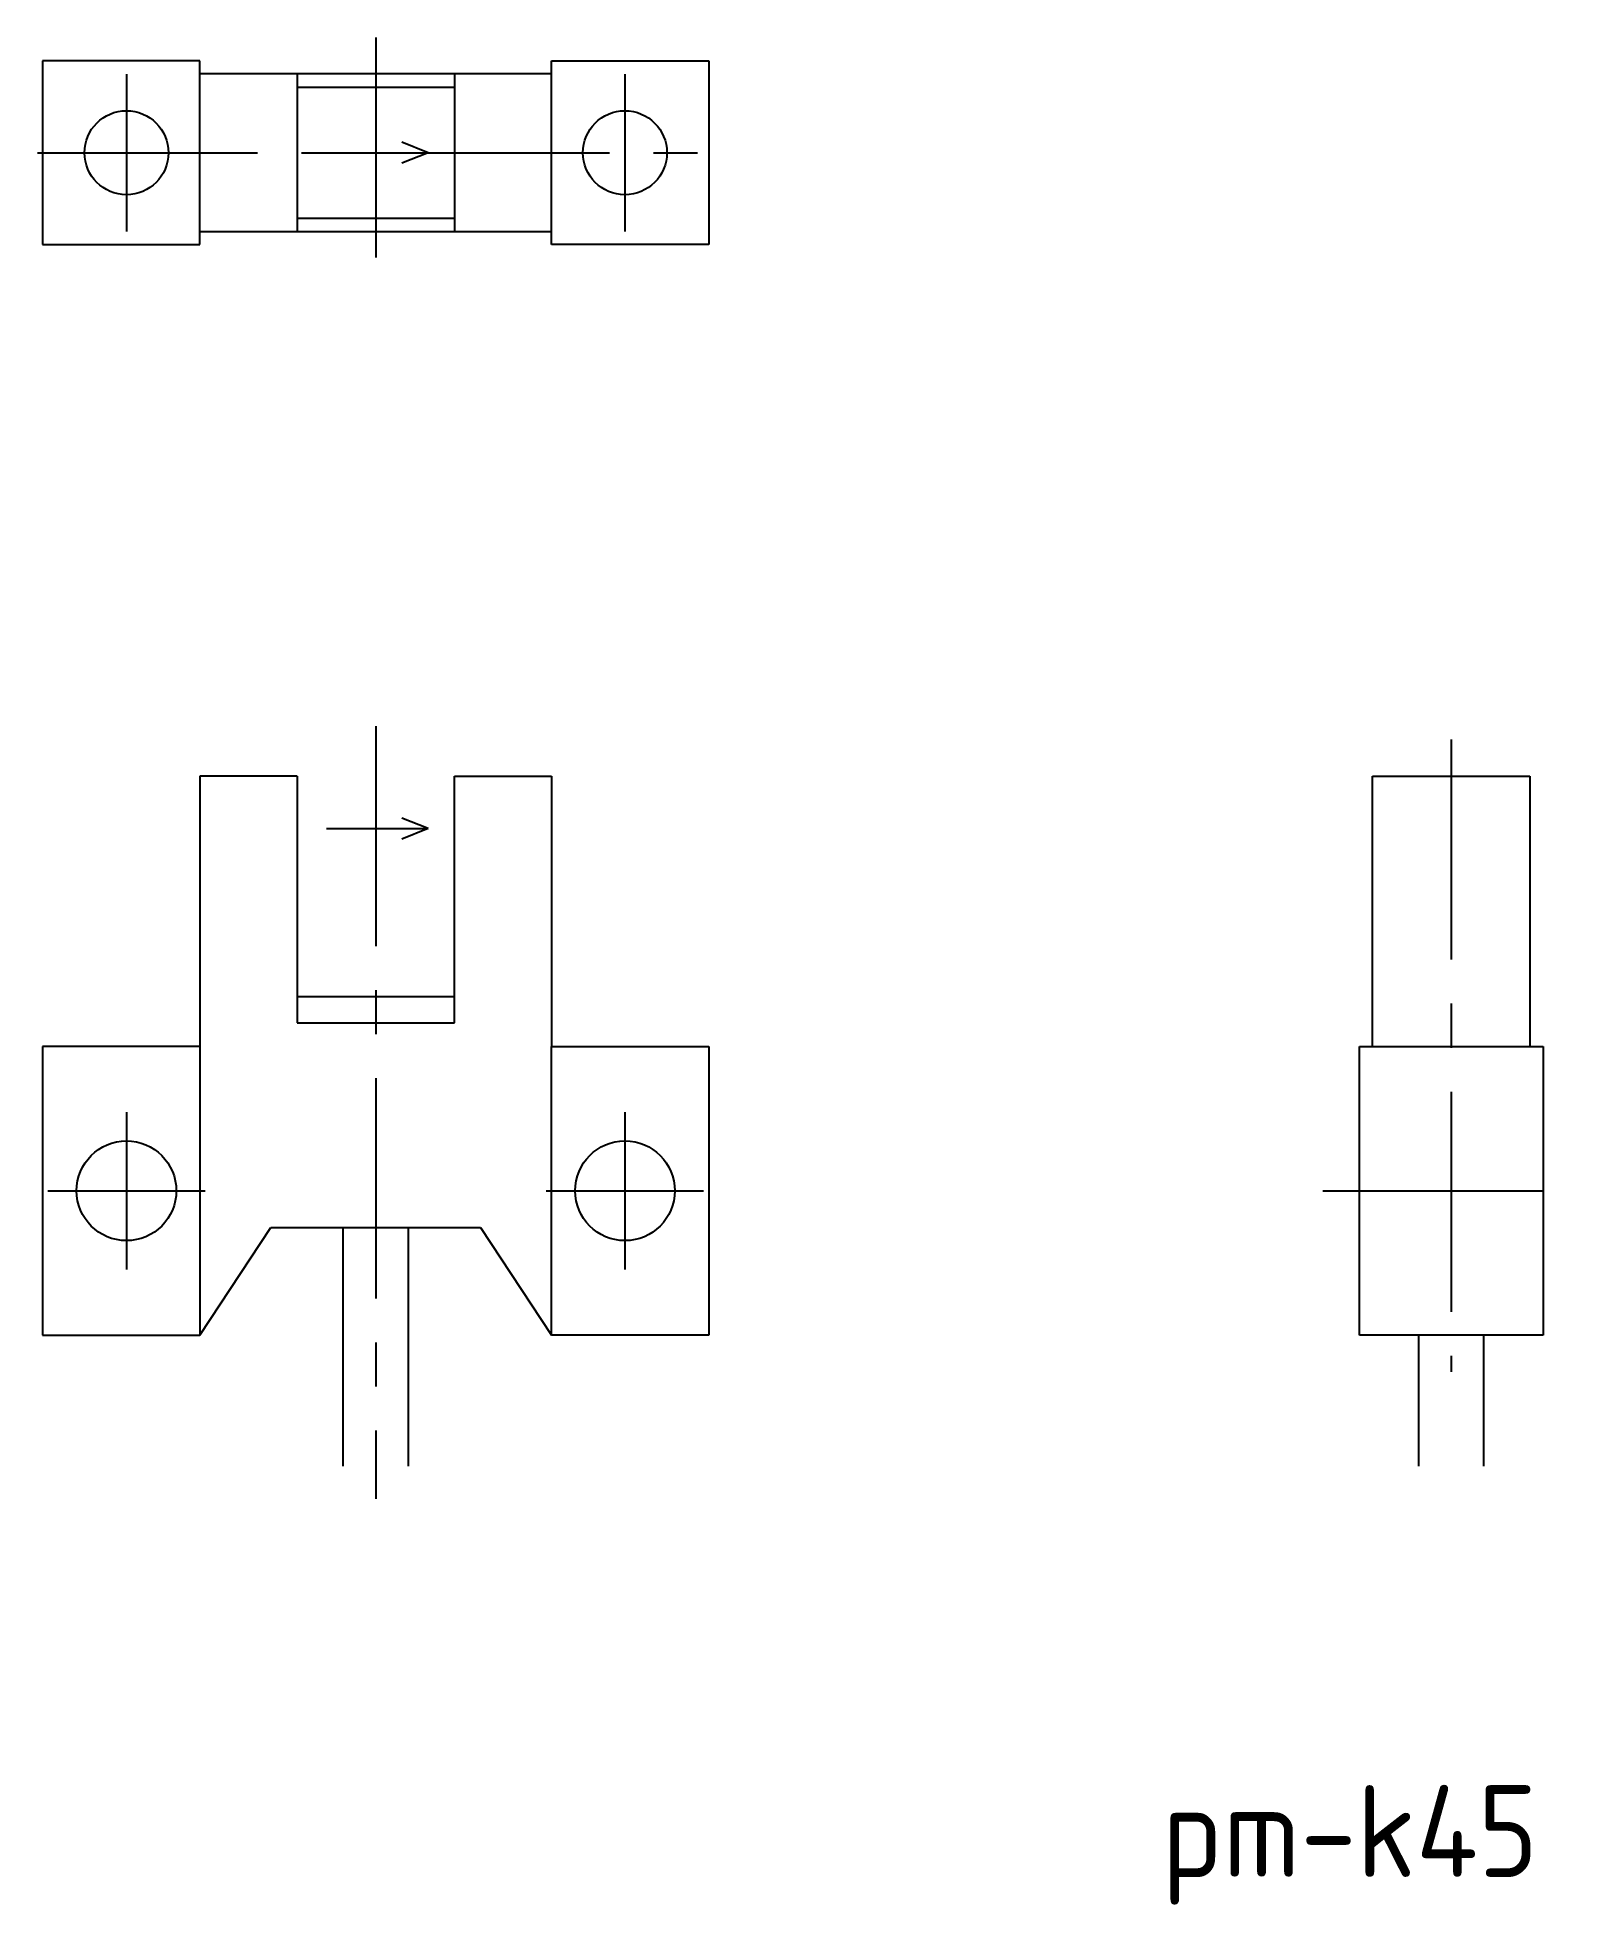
# Model space of a CAD drawing. Extents: x -163.4 to -104.6, y 448.8 to 520.
import ezdxf

# ---------------------------------------------------------------- set-up
doc = ezdxf.new("R2010")
doc.units = 0
doc.linetypes.add('CENTER', pattern=[13.421505, 8.388441, -1.677688, 1.677688, -1.677688])
doc.layers.get('0').update_dxf_attribs({"linetype": 'CONTINUOUS'})
doc.styles.get("Standard").update_dxf_attribs({"font": 'isocp.shx', "bigfont": 'extfont.shx'})

# ---------------------------------------------------------------- blocks, each defined once
blk = doc.blocks.new('*U3')
at = {"color": 2}
blk.add_text('pm-k45', height=3.5, dxfattribs=at).set_placement((-120.564, 449.849))

msp = doc.modelspace()

# ---------------------------------------------------------------- linework, layer by layer
at = {"color": 4, "linetype": 'CENTER'}
for p, q in [((-150.517, 519.955), (-150.517, 511.161)), ((-160.017, 518.555), (-160.017, 512.561)), ((-141.017, 518.555), (-141.017, 512.561)), ((-163.414, 515.558), (-137.62, 515.558)), ((-150.517, 493.706), (-150.517, 464.264)), ((-109.525, 493.195), (-109.525, 469.101)), ((-160.017, 478.995), (-160.017, 473.001)), ((-141.017, 478.995), (-141.017, 473.001)), ((-163.014, 475.998), (-157.02, 475.998)), ((-144.014, 475.998), (-138.02, 475.998)), ((-114.422, 475.998), (-104.628, 475.998))]:
    msp.add_line(p, q, dxfattribs=at)
at = {"color": 7, "linetype": 'CONTINUOUS'}
for p, q in [((-163.217, 519.058), (-163.217, 512.058)), ((-157.217, 519.058), (-163.217, 519.058)), ((-157.217, 512.058), (-157.217, 519.058)), ((-143.817, 519.058), (-137.817, 519.058)), ((-143.817, 512.058), (-143.817, 519.058)), ((-137.817, 519.058), (-137.817, 512.058)), ((-143.817, 518.558), (-157.217, 518.558)), ((-153.517, 518.558), (-153.517, 512.558)), ((-147.517, 518.558), (-147.517, 512.558)), ((-153.517, 518.058), (-147.517, 518.058)), ((-157.217, 512.558), (-143.817, 512.558)), ((-153.517, 513.058), (-147.517, 513.058)), ((-163.217, 512.058), (-157.217, 512.058)), ((-137.817, 512.058), (-143.817, 512.058)), ((-153.517, 491.798), (-157.217, 491.798)), ((-157.217, 491.798), (-157.217, 481.498)), ((-153.517, 491.798), (-153.517, 483.398)), ((-147.517, 483.398), (-147.517, 491.798)), ((-147.517, 491.798), (-143.817, 491.798)), ((-143.817, 491.798), (-143.817, 481.498)), ((-112.525, 481.498), (-112.525, 491.798)), ((-112.525, 491.798), (-106.525, 491.798)), ((-106.525, 491.798), (-106.525, 481.498)), ((-153.517, 483.398), (-147.517, 483.398)), ((-153.517, 483.398), (-153.517, 482.398)), ((-147.517, 482.398), (-147.517, 483.398)), ((-153.517, 482.398), (-147.517, 482.398)), ((-157.217, 481.498), (-163.217, 481.498)), ((-163.217, 481.498), (-163.217, 470.498)), ((-157.217, 481.498), (-157.217, 470.498)), ((-143.817, 481.498), (-137.817, 481.498)), ((-143.817, 470.498), (-143.817, 481.498)), ((-137.817, 481.498), (-137.817, 470.498)), ((-113.025, 481.498), (-106.025, 481.498)), ((-113.025, 470.498), (-113.025, 481.498)), ((-106.025, 481.498), (-106.025, 470.498)), ((-157.217, 470.498), (-154.517, 474.598)), ((-154.517, 474.598), (-146.517, 474.598)), ((-151.767, 474.598), (-151.767, 465.498)), ((-149.267, 465.498), (-149.267, 474.598)), ((-146.517, 474.598), (-143.817, 470.498)), ((-163.217, 470.498), (-157.217, 470.498)), ((-137.817, 470.498), (-143.817, 470.498)), ((-106.025, 470.498), (-113.025, 470.498)), ((-110.775, 470.498), (-110.775, 465.498)), ((-108.275, 465.498), (-108.275, 470.498))]:
    msp.add_line(p, q, dxfattribs=at)
at = {"color": 4, "linetype": 'CONTINUOUS'}
for p, q in [((-148.517, 515.558), (-149.517, 515.962)), ((-152.387, 515.558), (-148.517, 515.558)), ((-148.517, 515.558), (-149.517, 515.154)), ((-152.387, 489.798), (-148.517, 489.798)), ((-148.517, 489.798), (-149.517, 490.202)), ((-148.517, 489.798), (-149.517, 489.394))]:
    msp.add_line(p, q, dxfattribs=at)
at = {"color": 7, "linetype": 'CONTINUOUS'}
for centre, radius in [((-160.017, 515.558), 1.6), ((-141.017, 515.558), 1.6), ((-160.017, 475.998), 1.9), ((-141.017, 475.998), 1.9)]:
    msp.add_circle(centre, radius, dxfattribs=at)

# ---------------------------------------------------------------- block references
msp.add_blockref('*U3', (0, 0))

doc.saveas('drawing.dxf')
